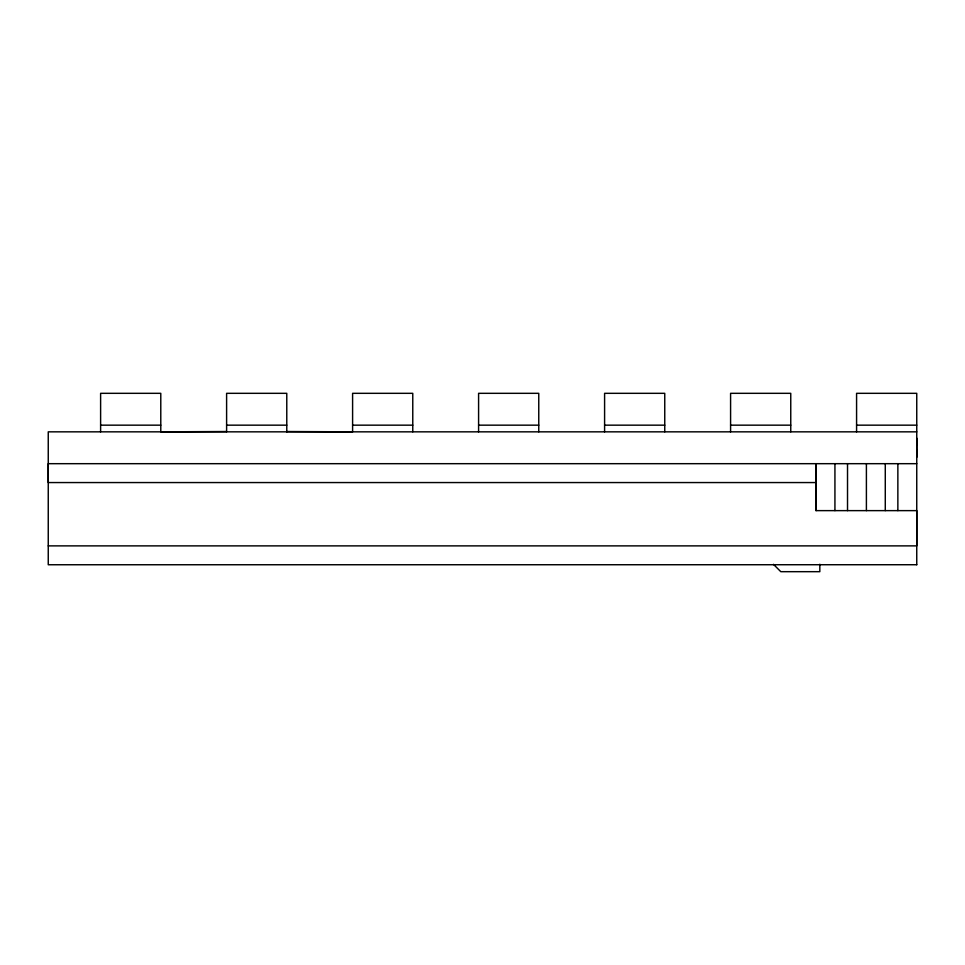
<?xml version="1.0" encoding="UTF-8"?>
<svg xmlns="http://www.w3.org/2000/svg" width="965" height="965" viewBox="0 0 965 965"><rect width="100%" height="100%" fill="white"/><g stroke="black" fill="none" stroke-linecap="round" stroke-linejoin="round"><path stroke-width="1.45" d="M48.25 545.876L916.75 545.876L916.75 510.63L816.052 510.63L815.787 463.683M916.738 450.209L916.75 457.205L916.75 438.315L916.75 445.311M916.75 431.838L48.25 431.838L48.25 564.754L916.75 564.73M226.606 431.524L160.781 431.838L160.781 393.322L100.613 393.322L100.613 431.838M100.613 425.167L160.781 425.167M226.606 425.167L286.774 425.167M352.599 425.167L412.767 425.167M478.592 425.167L538.76 425.167M604.597 425.167L664.752 425.167M730.589 425.167L790.757 425.167M856.582 425.167L916.75 425.167M916.75 463.683L48.25 463.683L48.25 482.56L815.787 482.56M286.774 431.524L352.599 431.838L352.599 393.322L412.767 393.322L412.767 431.838M773.46 564.332L780.806 571.678L819.828 571.678L819.828 564.236M916.75 564.754L916.75 393.322L856.582 393.322L856.582 431.838M897.86 463.683L897.86 510.63M885.279 463.683L885.279 510.63M866.401 463.683L866.401 510.63M847.523 463.683L847.523 510.63M834.93 463.683L834.93 510.63M816.052 463.683L816.052 510.63M790.757 431.838L790.757 393.322L730.589 393.322L730.589 431.838M664.752 431.838L664.752 393.322L604.597 393.322L604.597 431.838M538.76 431.838L538.76 393.322L478.592 393.322L478.592 431.838M286.774 431.838L286.774 393.322L226.606 393.322L226.606 431.838"/></g></svg>
